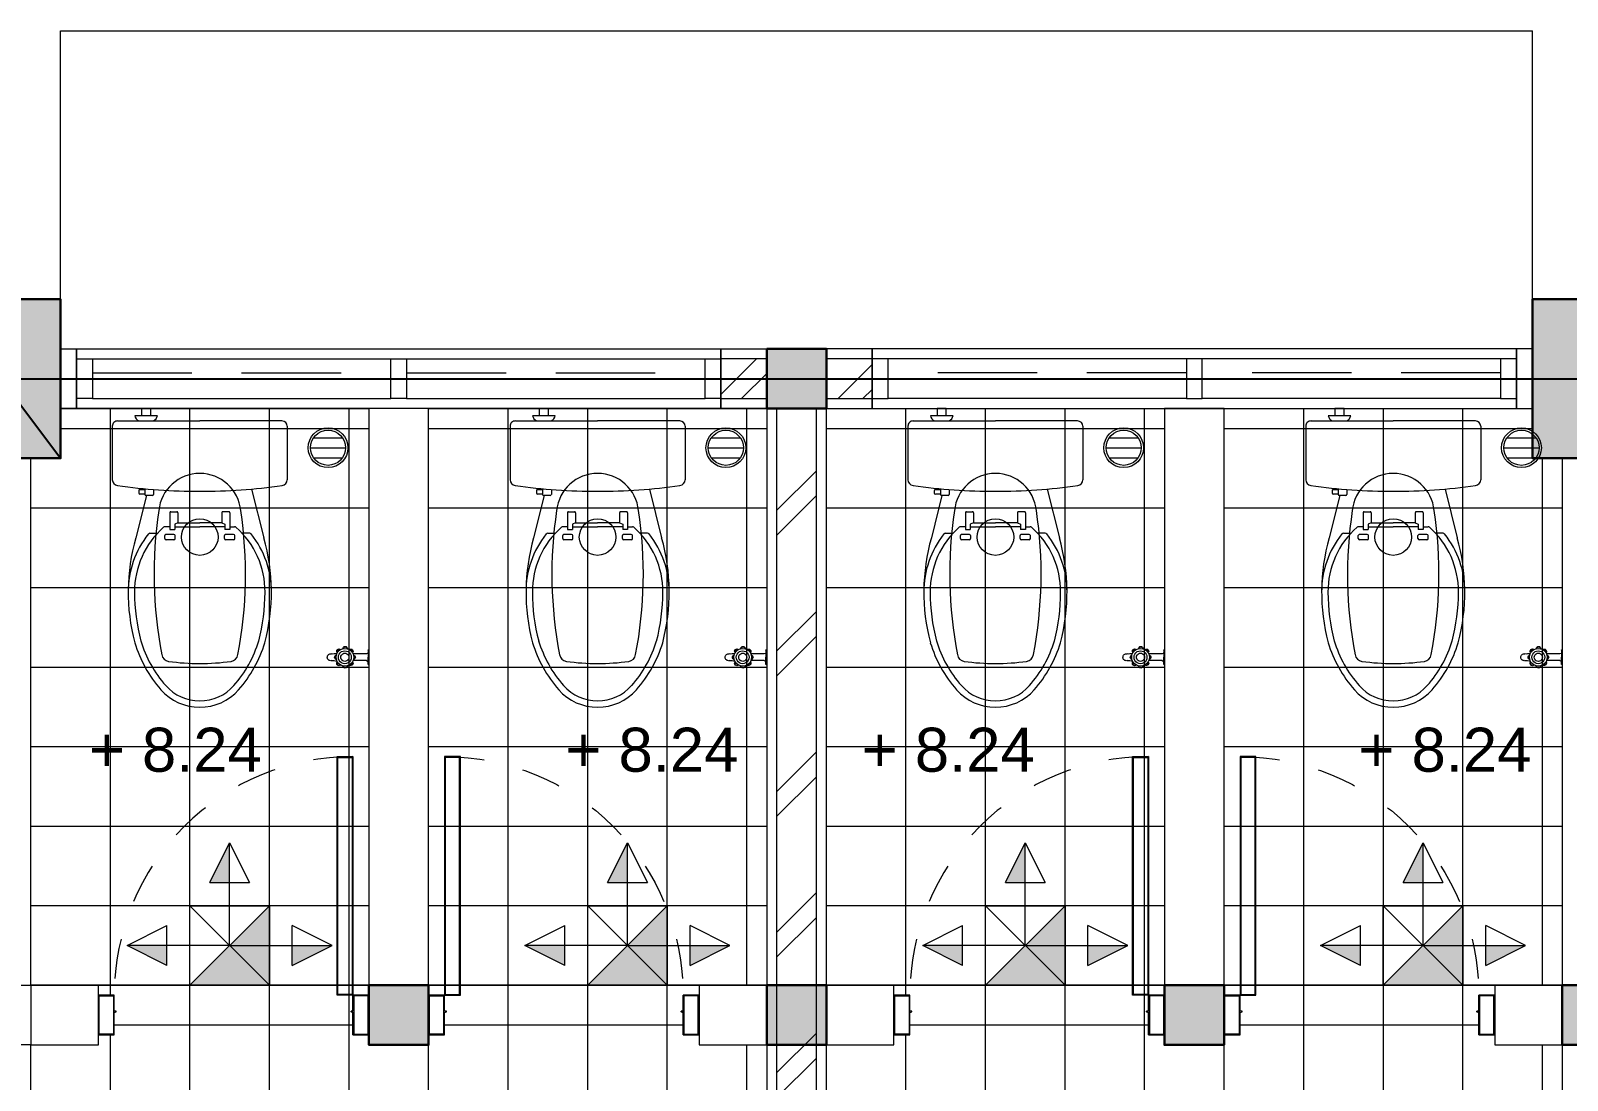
# Model space of a CAD drawing. Header units: millimetres. Extents: x -11 to 1625, y -267 to 180.
# Drawn here: x 1014.549 to 1018.411, y 83.421 to 86.06 of the extents above; entities that cross this region are included whole.
import ezdxf
from ezdxf.enums import TextEntityAlignment as Align

# ---------------------------------------------------------------- set-up
doc = ezdxf.new("R2010")
doc.units = ezdxf.units.MM
doc.linetypes.add('HIDDEN', pattern=[0.375, 0.25, -0.125])
for name, color, linetype, lineweight in [('ars', 11, 'Continuous', 5), ('dinding', 5, 'Continuous', 15), ('keramik', 73, 'Continuous', 5), ('KOLOM', 1, 'Continuous', 30), ('kus', 63, 'Continuous', 15), ('lan', 7, 'Continuous', 15), ('not', 7, 'Continuous', 20), ('SANITAIR', 4, 'Continuous', 5), ('sol kol', 8, 'Continuous', 0), ('START POINT', 8, 'Continuous', 9)]:
    doc.layers.add(name, color=color, linetype=linetype, lineweight=lineweight)
doc.styles.get("Standard").update_dxf_attribs({"font": 'ARIALUNI.TTF'})

# ---------------------------------------------------------------- blocks, each defined once
blk = doc.blocks.new('KP')
at = {"layer": 'KOLOM'}
blk.add_lwpolyline([(0.075, -0.075), (-0.075, -0.075), (-0.075, 0.075), (0.075, 0.075), (0.075, -0.075)], dxfattribs=at)
blk = doc.blocks.new('P 60')
at = {"linetype": 'HIDDEN', "ltscale": 0.3}
blk.add_lwpolyline([(-0.64, 0.1, -0.414214), (-0.04, 0.7, -1.303225)], format="xyb", dxfattribs=at)
for points in [[(-0.04, 0.7), (-0.04, 0.1), (-0.08, 0.1), (-0.08, 0.7)], [(-0.042, 0.698), (-0.042, 0.102), (-0.078, 0.102), (-0.078, 0.698)], [(-0.6351, 0.06), (-0.64, 0.06), (-0.64, 0.0615), (-0.64, 0.1), (-0.68, 0.1), (-0.68, 0), (-0.64, 0), (-0.64, 0.0565), (-0.6351, 0.0583)], [(-0.642, 0.002), (-0.678, 0.002), (-0.678, 0.098), (-0.642, 0.098)], [(-0.0449, 0.06), (-0.04, 0.06), (-0.04, 0.0615), (-0.04, 0.1), (0, 0.1), (0, 0), (-0.04, 0), (-0.04, 0.0565), (-0.0449, 0.0583)], [(-0.038, 0.002), (-0.002, 0.002), (-0.002, 0.098), (-0.038, 0.098)]]:
    blk.add_lwpolyline(points, close=True)
blk = doc.blocks.new('KRAN ATAS')
for p, q in [((-0.0085, 0.006), (-0.0085, 0.0396)), ((0.0085, 0.006), (0.0085, 0.0396)), ((-0.0185, 0.0015), (-0.0185, 0)), ((-0.0185, 0), (0, 0)), ((-0.018, 0.002), (0, 0.002)), ((0.018, 0.002), (0, 0.002)), ((0.0185, 0), (0, 0)), ((0.0185, 0.0015), (0.0185, 0))]:
    blk.add_line(p, q)
for centre, radius, start, end in [((-0.0001, 0.0602), 0.0223, 89.786, 270.2141), ((-0.0155, 0.075), 0.0057, 47.464, 224.6597), ((-0.0147, 0.0741), 0.0057, 60.3207, 212.5415), ((-0.0413, 0.0899), 0.0331, 343.1048, 7.2203), ((0, 0.0958), 0.00865, 90, 191.4881), ((-0.0001, 0.0803), 0.0057, 89.095, 165.324), ((-0.0001, 0.0792), 0.0057, 89.095, 152.5938), ((0, 0.0958), 0.00865, 348.5119, 90), ((0.0001, 0.0803), 0.0057, 14.676, 90.905), ((0.0001, 0.0792), 0.0057, 27.4062, 90.905), ((0.0001, 0.0602), 0.0223, 269.7859, 90.214), ((0.0413, 0.0899), 0.0331, 172.7797, 196.8952), ((0.0155, 0.075), 0.0057, 315.3403, 132.536), ((0.0147, 0.0741), 0.0057, 327.4585, 119.6793), ((-0.0215, 0.0597), 0.0057, 92.509, 270.0343), ((-0.0203, 0.0597), 0.0057, 105.45, 257.2407), ((-0.0148, 0.0454), 0.0057, 142.579, 307.6346), ((-0.014, 0.0462), 0.0057, 154.4974, 295.7282), ((-0.0001, 0.0604), 0.0162, 89.7094, 270.2949), ((-0.0001, 0.0602), 0.0102, 89.532, 270.4679), ((0.0001, 0.0604), 0.0162, 269.7051, 90.2906), ((0.0001, 0.0602), 0.0102, 269.5321, 90.468), ((0.0148, 0.0454), 0.0057, 232.3654, 37.421), ((0.014, 0.0462), 0.0057, 244.2718, 25.5026), ((0.0215, 0.0597), 0.0057, 269.9657, 87.491), ((0.0203, 0.0597), 0.0057, 282.7593, 74.55), ((-0.018, 0.0015), 0.0005, 90, 180), ((-0.0125, 0.006), 0.004, 270, 0), ((0.0004, 0.0397), 0.0057, 191.86, 266.0615), ((0.0004, 0.0409), 0.0057, 205.9652, 266.0615), ((-0.0004, 0.0397), 0.0057, 273.9385, 348.14), ((-0.0004, 0.0409), 0.0057, 273.9385, 334.0348), ((0.0125, 0.006), 0.004, 180, 270), ((0.018, 0.0015), 0.0005, 0, 90)]:
    blk.add_arc(centre, radius, start, end)
blk = doc.blocks.new('CLOSET ATAS')
for p, q in [((0, 0.2065), (0, 0)), ((0.0135, 0.22), (0.1478, 0.22)), ((0.1715, 0.1302), (0.294, 0.161)), ((0.2825, 0.1254), (0.2825, 0.1065)), ((0.2661, 0.0755), (0.2661, 0.0876)), ((0.2854, 0.0847), (0.2854, 0.0653)), ((0.2956, 0.0878), (0.2884, 0.0878)), ((0.2986, 0.0847), (0.2986, 0.0653)), ((0.2282, 0.0728), (0.2282, 0.0581)), ((0.2309, 0.0755), (0.2726, 0.0755)), ((0.2309, 0.0554), (0.2565, 0.0554)), ((0.2565, 0.0554), (0.2593, 0.0631)), ((0.2565, 0.0554), (0.2565, 0)), ((0.2593, 0.0631), (0.2726, 0.0631)), ((0.2662, 0.0631), (0.2662, 0)), ((0.2726, 0.0755), (0.2726, 0.0631)), ((0.2956, 0.0622), (0.2884, 0.0622)), ((0, -0.2065), (0, 0)), ((0.2565, -0.0554), (0.2565, 0)), ((0.2662, -0.0631), (0.2662, 0)), ((0.2282, -0.0728), (0.2282, -0.0581)), ((0.2309, -0.0554), (0.2565, -0.0554)), ((0.2309, -0.0755), (0.2726, -0.0755)), ((0.2565, -0.0554), (0.2593, -0.0631)), ((0.2593, -0.0631), (0.2726, -0.0631)), ((0.2661, -0.0755), (0.2661, -0.0876)), ((0.2726, -0.0755), (0.2726, -0.0631)), ((0.2854, -0.0653), (0.2854, -0.0847)), ((0.2956, -0.0622), (0.2884, -0.0622)), ((0.2986, -0.0653), (0.2986, -0.0847)), ((-0.013, -0.1065), (-0.013, -0.1635)), ((0.2825, -0.1254), (0.2825, -0.1065)), ((0.2956, -0.0878), (0.2884, -0.0878)), ((-0.013, -0.1235), (-0.0311, -0.1235)), ((-0.0311, -0.1235), (-0.0311, -0.1465)), ((-0.0311, -0.1465), (-0.013, -0.1465)), ((0.1707, -0.1382), (0.185, -0.1382)), ((0.1726, -0.1163), (0.185, -0.1163)), ((0.1727, -0.1509), (0.1727, -0.1382)), ((0.1754, -0.1536), (0.1816, -0.1536)), ((0.1843, -0.1382), (0.1843, -0.1509)), ((0.1877, -0.1191), (0.1877, -0.1355)), ((0.1877, -0.1343), (0.294, -0.161)), ((0.0135, -0.22), (0.1478, -0.22))]:
    blk.add_line(p, q)
blk.add_circle((0.292, 0), 0.046)
for centre, radius, start, end in [((0.0135, 0.2065), 0.0135, 90, 180), ((0.1478, 0.205), 0.015, 8.087, 90), ((-1.2701, 0.0035), 1.4471, 359.8599, 8.087), ((0.4286, -0.0506), 0.2146, 89.4826, 138.7405), ((0.4286, -0.0506), 0.2306, 89.4826, 128.7411), ((0.4306, -0.32), 0.5, 75.2789, 105.8515), ((0.4306, -0.32), 0.484, 75.2789, 90), ((0.4654, -0.1406), 0.3179, 48.5371, 73.1314), ((0.2875, 0.1254), 0.005, 128.7411, 180), ((0.4654, -0.1406), 0.3019, 48.5371, 73.1314), ((0.2354, 0), 0.1034, 95.4936, 264.5064), ((0.3852, -0.9507), 1.0657, 79.0461, 98.6197), ((0.2711, 0.0876), 0.005, 138.7405, 180), ((0.2884, 0.0847), 0.00307, 90, 180), ((0.2956, 0.0847), 0.00307, 0, 90), ((0.5848, 0.0758), 0.02, 7.8459, 81.6038), ((0.035, 0), 0.575, 352.1541, 7.8459), ((0.59, 0), 0.114, 0, 48.6581), ((0.59, 0), 0.13, 0, 48.6581), ((0.2309, 0.0728), 0.00271, 90, 180), ((0.2309, 0.0581), 0.00271, 180, 270), ((0.2884, 0.0653), 0.00307, 180, 270), ((0.2956, 0.0653), 0.00307, 270, 0), ((-1.2701, -0.0035), 1.4471, 351.913, 0.1401), ((0.59, 0), 0.114, 311.3419, 0), ((0.59, 0), 0.13, 311.3419, 0), ((0.2309, -0.0581), 0.00271, 90, 180), ((0.2309, -0.0728), 0.00271, 180, 270), ((0.2884, -0.0653), 0.00307, 90, 180), ((0.2956, -0.0653), 0.00307, 0, 90), ((-0.0162, -0.1234), 0.0171, 24.4122, 79.3868), ((0.3853, 0.9483), 1.0633, 261.358, 280.9763), ((0.2711, -0.0876), 0.005, 180, 221.2595), ((0.4286, 0.0506), 0.2146, 221.2595, 270.5174), ((0.2884, -0.0847), 0.00307, 180, 270), ((0.2956, -0.0847), 0.00307, 270, 0), ((0.4654, 0.1406), 0.3019, 286.8686, 311.4629), ((0.4654, 0.1406), 0.3179, 286.8686, 311.4629), ((0.5848, -0.0758), 0.02, 278.3962, 352.1541), ((-0.0162, -0.1467), 0.0171, 280.6132, 335.5878), ((0.1754, -0.1509), 0.00271, 180, 270), ((0.1816, -0.1509), 0.00271, 270, 0), ((0.185, -0.1191), 0.00271, 0, 90), ((0.185, -0.1355), 0.00271, 270, 0), ((0.2875, -0.1254), 0.005, 180, 231.2589), ((0.4286, 0.0506), 0.2306, 231.2589, 270.5174), ((0.4306, 0.32), 0.484, 270, 284.7211), ((0.4306, 0.32), 0.5, 254.1485, 284.7211), ((0.0135, -0.2065), 0.0135, 180, 270), ((0.1478, -0.205), 0.015, 270, 351.913)]:
    blk.add_arc(centre, radius, start, end)
blk = doc.blocks.new('*X6')
at = {"color": 0}
for p, q in [((18.4987, 19.2176), (18.5717, 19.2176)), ((18.491, 19.1926), (18.5795, 19.1926)), ((18.4987, 19.1676), (18.5717, 19.1676))]:
    blk.add_line(p, q, dxfattribs=at)
blk = doc.blocks.new('SFLOOR')
for radius in [0.05, 0.0442]:
    blk.add_circle((0, 0), radius)
blk.add_blockref('*X6', (-18.5352, -19.1926))
blk = doc.blocks.new('K1')
at = {"layer": 'KOLOM'}
blk.add_lwpolyline([(0.2, 0.15), (-0.2, 0.15), (-0.2, -0.15), (0.2, -0.15), (0.2, 0.15)], dxfattribs=at)
blk = doc.blocks.new('D3')
at = {"layer": 'ars'}
h = blk.add_hatch(dxfattribs=at)
h.set_pattern_fill('TEMBOK', color=256, scale=0.25)
h.set_pattern_definition([(45, (3.22, 4.05), (-0.176777, 0.176777), []), (45, (3.2825, 4.05), (-0.176777, 0.176777), [])])
h.paths.add_polyline_path([(3.925, 13.85), (3.81, 13.85), (3.81, 13.75), (3.925, 13.75)])
h = blk.add_hatch(dxfattribs=at)
h.set_pattern_fill('TEMBOK', color=256, scale=0.25)
h.set_pattern_definition([(45, (3.525, 4.05), (-0.176777, 0.176777), []), (45, (3.5875, 4.05), (-0.176777, 0.176777), [])])
h.paths.add_polyline_path([(4.19, 13.85), (4.075, 13.85), (4.075, 13.75), (4.19, 13.75)])
h = blk.add_hatch(dxfattribs=at)
h.set_pattern_fill('TEMBOK', color=256, scale=0.25)
h.set_pattern_definition([(45, (-0.5, 2.725), (-0.1767767, 0.1767767), []), (45, (-0.4375, 2.725), (-0.1767767, 0.1767767), [])])
h.paths.add_polyline_path([(3.95, 13.725), (3.95, 9.975), (4.05, 9.975), (4.05, 13.725)])
at = {"layer": 'sol kol'}
for points in [[(1.85, 14), (1.85, 13.6), (2.15, 13.6), (2.15, 14)], [(5.85, 14), (5.85, 13.6), (6.15, 13.6), (6.15, 14)], [(3.925, 13.875), (4.075, 13.875), (4.075, 13.725), (3.925, 13.725)], [(2.925, 12.275), (3.075, 12.275), (3.075, 12.125), (2.925, 12.125)], [(3.925, 12.275), (4.075, 12.275), (4.075, 12.125), (3.925, 12.125)], [(4.925, 12.275), (5.075, 12.275), (5.075, 12.125), (4.925, 12.125)], [(5.925, 12.275), (6.075, 12.275), (6.075, 12.125), (5.925, 12.125)]]:
    blk.add_hatch(color=256, dxfattribs=at).paths.add_polyline_path(points)
at = {"layer": 'ars'}
for points in [[(3.925, 13.85), (3.81, 13.85), (3.81, 13.75), (3.925, 13.75)], [(4.19, 13.85), (4.075, 13.85), (4.075, 13.75), (4.19, 13.75)], [(3.95, 13.725), (3.95, 9.975), (4.05, 9.975), (4.05, 13.725)]]:
    blk.add_lwpolyline(points, close=True, dxfattribs=at)
at = {"layer": 'Defpoints'}
blk.add_lwpolyline([(1.85, 14), (2.15, 13.6)], dxfattribs=at)
for points in [[(-2, 13.8), (12, 13.8), (12, 2.8), (-2, 2.8)], [(2, 13.8), (8, 13.8), (8, 9.3), (2, 9.3)]]:
    blk.add_lwpolyline(points, close=True, dxfattribs=at)
at = {"layer": 'dinding'}
for points in [[(2.15, 13.875), (2.19, 13.875), (2.19, 13.725), (2.15, 13.725)], [(3.81, 13.875), (3.925, 13.875), (3.925, 13.725), (3.81, 13.725)], [(4.19, 13.875), (4.075, 13.875), (4.075, 13.725), (4.19, 13.725)], [(5.85, 13.875), (5.81, 13.875), (5.81, 13.725), (5.85, 13.725)], [(2.925, 13.725), (2.925, 12.275), (3.075, 12.275), (3.075, 13.725)], [(3.925, 13.725), (3.925, 9.975), (4.075, 9.975), (4.075, 13.725)], [(4.925, 13.725), (4.925, 12.275), (5.075, 12.275), (5.075, 13.725)], [(2.075, 12.275), (2.075, 13.6), (1.925, 13.6), (1.925, 12.275)], [(6.075, 9.5), (6.075, 13.6), (5.925, 13.6), (5.925, 9.5)], [(2.245, 12.275), (2.075, 12.275), (2.075, 12.125), (2.245, 12.125)], [(3.925, 12.275), (3.755, 12.275), (3.755, 12.125), (3.925, 12.125)], [(4.245, 12.275), (4.075, 12.275), (4.075, 12.125), (4.245, 12.125)], [(5.925, 12.275), (5.755, 12.275), (5.755, 12.125), (5.925, 12.125)], [(1.925, 12.125), (1.925, 9.5), (2.075, 9.5), (2.075, 12.125)]]:
    blk.add_lwpolyline(points, close=True, dxfattribs=at)
at = {"layer": 'kus'}
for p, q in [((2.23, 13.85), (2.98, 13.85)), ((3.02, 13.85), (3.77, 13.85)), ((4.98, 13.85), (4.23, 13.85)), ((5.77, 13.85), (5.02, 13.85)), ((2.23, 13.75), (2.98, 13.75)), ((3.02, 13.75), (3.77, 13.75)), ((4.98, 13.75), (4.23, 13.75)), ((5.77, 13.75), (5.02, 13.75))]:
    blk.add_line(p, q, dxfattribs=at)
at = {"layer": 'kus', "linetype": 'HIDDEN'}
for p, q in [((2.23, 13.815), (2.98, 13.815)), ((3.02, 13.815), (3.77, 13.815)), ((4.98, 13.815), (4.23, 13.815)), ((5.77, 13.815), (5.02, 13.815))]:
    blk.add_line(p, q, dxfattribs=at)
at = {"layer": 'kus'}
for points in [[(2.19, 13.85), (2.23, 13.85), (2.23, 13.75), (2.19, 13.75)], [(2.98, 13.85), (3.02, 13.85), (3.02, 13.75), (2.98, 13.75)], [(3.77, 13.85), (3.81, 13.85), (3.81, 13.75), (3.77, 13.75)], [(4.23, 13.85), (4.19, 13.85), (4.19, 13.75), (4.23, 13.75)], [(5.02, 13.85), (4.98, 13.85), (4.98, 13.75), (5.02, 13.75)], [(5.81, 13.85), (5.77, 13.85), (5.77, 13.75), (5.81, 13.75)]]:
    blk.add_lwpolyline(points, close=True, dxfattribs=at)
at = {"layer": 'lan'}
for p, q in [((2.15, 14.675), (5.85, 14.675)), ((2.15, 14), (2.15, 14.675)), ((5.85, 14), (5.85, 14.675)), ((2.245, 12.275), (2.925, 12.275)), ((3.075, 12.275), (3.755, 12.275)), ((4.245, 12.275), (4.925, 12.275)), ((5.075, 12.275), (5.755, 12.275))]:
    blk.add_line(p, q, dxfattribs=at)
for points in [[(2.19, 13.875), (3.81, 13.875), (3.81, 13.725), (2.19, 13.725)], [(5.81, 13.875), (4.19, 13.875), (4.19, 13.725), (5.81, 13.725)]]:
    blk.add_lwpolyline(points, close=True, dxfattribs=at)
at = {"layer": 'KOLOM'}
for name, p, rotation in [('K1', (2, 13.8), 90), ('K1', (6, 13.8), 90), ('KP', (4, 13.8), 180), ('KP', (3, 12.2), 180), ('KP', (4, 12.2), 180), ('KP', (5, 12.2), 180), ('KP', (6, 12.2), 180)]:
    blk.add_blockref(name, p, dxfattribs=dict(at, rotation=rotation))
at = {"layer": 'kus'}
for p in [(2.925, 12.15), (4.925, 12.15)]:
    blk.add_blockref('P 60', p, dxfattribs=at)
at = {"layer": 'kus', "xscale": -1}
for p in [(3.075, 12.15), (5.075, 12.15)]:
    blk.add_blockref('P 60', p, dxfattribs=at)
at = {"layer": 'SANITAIR', "rotation": 270}
for p in [(2.5, 13.6939), (3.5, 13.6939), (4.5, 13.6939), (5.5, 13.6939)]:
    blk.add_blockref('CLOSET ATAS', p, dxfattribs=at)
at = {"layer": 'SANITAIR'}
for p in [(2.8224, 13.6264), (3.8224, 13.6264), (4.8224, 13.6264), (5.8224, 13.6264)]:
    blk.add_blockref('SFLOOR', p, dxfattribs=at)
at = {"layer": 'SANITAIR', "xscale": -1, "rotation": 90}
for p in [(2.925, 13.0996), (3.925, 13.0996), (4.925, 13.0996), (5.925, 13.0996)]:
    blk.add_blockref('KRAN ATAS', p, dxfattribs=at)
blk = doc.blocks.new('GO')
at = {"layer": 'START POINT'}
for points in [[(287.5929, 123.5001), (287.6929, 123.5001), (287.6929, 123.7001)], [(287.3777, 123.0838), (287.3777, 123.1838), (287.1777, 123.1838)], [(288.208, 123.1838), (288.008, 123.1838), (288.008, 123.0838)]]:
    blk.add_hatch(color=256, dxfattribs=at).paths.add_polyline_path(points)
h = blk.add_hatch(color=256, dxfattribs=at)
h.paths.add_polyline_path([(287.8929, 122.9838), (287.6929, 123.1838), (287.4929, 122.9838)])
h.paths.add_polyline_path([(287.8929, 123.3838), (287.6929, 123.1838), (287.8929, 122.9838)])
for p, q in [((287.5929, 123.5001), (287.6929, 123.7001)), ((287.6929, 123.1838), (287.6929, 123.7001)), ((287.6929, 123.7001), (287.7929, 123.5001)), ((287.5929, 123.5001), (287.7929, 123.5001)), ((287.8929, 122.9838), (287.4929, 123.3838)), ((287.4929, 122.9838), (287.8929, 123.3838)), ((287.1777, 123.1838), (287.3777, 123.2838)), ((287.3777, 123.0838), (287.3777, 123.2838)), ((288.008, 123.0838), (288.008, 123.2838)), ((288.208, 123.1838), (288.008, 123.2838)), ((287.6929, 123.1838), (287.1777, 123.1838)), ((287.3777, 123.0838), (287.1777, 123.1838)), ((287.6929, 123.1838), (288.208, 123.1838)), ((288.008, 123.0838), (288.208, 123.1838))]:
    blk.add_line(p, q, dxfattribs=at)
blk.add_lwpolyline([(287.8929, 122.9838), (287.4929, 122.9838), (287.4929, 123.3838), (287.8929, 123.3838)], close=True, dxfattribs=at)
blk = doc.blocks.new('NOTASI RUANG')
at = {"layer": 'not'}
for height, p in [(0.2598, (-0.0112, 0.2998)), (0.1752, (-0.0087, -0.0173))]:
    blk.add_attdef('RUANG', text='', height=height, dxfattribs=at).set_placement(p, align=Align.MIDDLE_CENTER)

msp = doc.modelspace()

# ---------------------------------------------------------------- hatches: boundary and pattern name
at = {"layer": 'keramik'}
h = msp.add_hatch(dxfattribs=at)
h.set_pattern_fill('_USER', color=4, scale=0.2, style=0, double=1, pattern_type=0)
h.set_pattern_definition([(0, (1014.54856, 83.6598), (0, 0.2), []), (90, (1014.54856, 83.6598), (-0.2, 1e-17), [])])
h.paths.add_polyline_path([(1014.5485618, 83.659799), (1014.5485618, 84.984799), (1014.6235618, 84.984799), (1014.6235618, 85.109799), (1015.3985618, 85.109799), (1015.3985618, 83.659799)])
h = msp.add_hatch(dxfattribs=at)
h.set_pattern_fill('_USER', color=4, scale=0.2, style=0, double=1, pattern_type=0)
h.set_pattern_definition([(0, (1015.54856, 83.6598), (0, 0.2), []), (90, (1015.54856, 83.6598), (-0.2, 1e-17), [])])
h.paths.add_polyline_path([(1015.5485618, 85.109799), (1016.3985618, 85.109799), (1016.3985618, 83.659799), (1015.5485618, 83.659799)])
h = msp.add_hatch(dxfattribs=at)
h.set_pattern_fill('_USER', color=4, scale=0.2, style=0, double=1, pattern_type=0)
h.set_pattern_definition([(0, (1016.54856, 83.6598), (0, 0.2), []), (90, (1016.54856, 83.6598), (-0.2, 1e-17), [])])
h.paths.add_polyline_path([(1016.5485618, 85.109799), (1017.3985618, 85.109799), (1017.3985618, 83.659799), (1016.5485618, 83.659799)])
h = msp.add_hatch(dxfattribs=at)
h.set_pattern_fill('_USER', color=4, scale=0.2, style=0, double=1, pattern_type=0)
h.set_pattern_definition([(0, (1017.54856, 83.6598), (0, 0.2), []), (90, (1017.54856, 83.6598), (-0.2, 1e-17), [])])
h.paths.add_polyline_path([(1017.5485618, 83.659799), (1017.5485618, 85.109799), (1018.3235618, 85.109799), (1018.3235618, 84.984799), (1018.3985618, 84.984799), (1018.3985618, 83.659799)])
h = msp.add_hatch(dxfattribs=at)
h.set_pattern_fill('_USER', color=4, scale=0.2, style=0, double=1, pattern_type=0)
h.set_pattern_definition([(0, (1014.54856, 80.7598), (0, 0.2), []), (90, (1014.54856, 80.7598), (-0.2, 1e-17), [])])
h.paths.add_polyline_path([(1016.3985618, 81.359799), (1015.9985618, 81.359799), (1015.9985618, 80.759799), (1014.6235618, 80.759799), (1014.6235618, 80.884799), (1014.5485618, 80.884799), (1014.5485618, 83.509799), (1014.7185618, 83.509799), (1014.7185618, 83.534799), (1014.7585618, 83.534799), (1014.7585618, 83.5912929), (1014.7634501, 83.5930517), (1014.7634501, 83.594799), (1014.7585618, 83.594799), (1014.7585618, 83.634799), (1014.7185618, 83.634799), (1014.7185618, 83.659799), (1015.3985618, 83.659799), (1015.3985618, 83.634799), (1015.3585618, 83.634799), (1015.3585618, 83.594799), (1015.3536735, 83.594799), (1015.3536735, 83.5930517), (1015.3585618, 83.5912929), (1015.3585618, 83.534799), (1015.3985618, 83.534799), (1015.3985618, 83.509799), (1015.5485618, 83.509799), (1015.5485618, 83.534799), (1015.5885618, 83.534799), (1015.5885618, 83.5912929), (1015.5934501, 83.5930517), (1015.5934501, 83.594799), (1015.5885618, 83.594799), (1015.5885618, 83.634799), (1015.5485618, 83.634799), (1015.5485618, 83.659799), (1016.2285618, 83.659799), (1016.2285618, 83.634799), (1016.1885618, 83.634799), (1016.1885618, 83.594799), (1016.1836735, 83.594799), (1016.1836735, 83.5930517), (1016.1885618, 83.5912929), (1016.1885618, 83.534799), (1016.2285618, 83.534799), (1016.2285618, 83.509799), (1016.3985618, 83.509799)])
h = msp.add_hatch(dxfattribs=at)
h.set_pattern_fill('_USER', color=4, scale=0.2, style=0, double=1, pattern_type=0)
h.set_pattern_definition([(0, (1016.54856, 80.7598), (0, 0.2), []), (90, (1016.54856, 80.7598), (-0.2, 1e-17), [])])
edge = h.paths.add_edge_path()
edge.add_line((1017.1485618, 81.359799), (1016.5485618, 81.359799))
edge.add_line((1016.5485618, 81.359799), (1016.5485618, 82.109799))
edge.add_line((1016.5485618, 82.109799), (1016.5920001, 82.109799))
edge.add_line((1016.5920001, 82.109799), (1016.5920001, 82.1363842))
edge.add_line((1016.5920001, 82.1363842), (1016.889172, 82.1363842))
edge.add_arc((1016.8890135, 82.1459572), 0.0095744, 270.9483054, 355.7687092)
edge.add_arc((1016.7019236, 82.159799), 0.1971756, 355.7687092, 360)
edge.add_arc((1016.7019236, 82.159799), 0.1971756, 0, 4.2312908)
edge.add_arc((1016.8890135, 82.1736407), 0.0095744, 4.2312908, 46.6414928)
edge.add_arc((1016.8890135, 82.1736407), 0.0095744, 46.6414928, 89.0516946)
edge.add_line((1016.889172, 82.1832138), (1016.5920001, 82.1832138))
edge.add_line((1016.5920001, 82.1832138), (1016.5920001, 82.209799))
edge.add_line((1016.5920001, 82.209799), (1016.5485618, 82.209799))
edge.add_line((1016.5485618, 82.209799), (1016.5485618, 82.909799))
edge.add_line((1016.5485618, 82.909799), (1016.5920001, 82.909799))
edge.add_line((1016.5920001, 82.909799), (1016.5920001, 82.9363842))
edge.add_line((1016.5920001, 82.9363842), (1016.889172, 82.9363842))
edge.add_arc((1016.8890135, 82.9459572), 0.0095744, 270.9483054, 355.7687092)
edge.add_arc((1016.7019236, 82.959799), 0.1971756, 355.7687092, 360)
edge.add_arc((1016.7019236, 82.959799), 0.1971756, 360, 364.2312908)
edge.add_arc((1016.8890135, 82.9736407), 0.0095744, 4.2312908, 46.6414927)
edge.add_arc((1016.8890135, 82.9736407), 0.0095744, 46.6414927, 89.0516946)
edge.add_line((1016.889172, 82.9832138), (1016.5920001, 82.9832138))
edge.add_line((1016.5920001, 82.9832138), (1016.5920001, 83.009799))
edge.add_line((1016.5920001, 83.009799), (1016.5485618, 83.009799))
edge.add_line((1016.5485618, 83.009799), (1016.5485618, 83.509799))
edge.add_line((1016.5485618, 83.509799), (1016.7185618, 83.509799))
edge.add_line((1016.7185618, 83.509799), (1016.7185618, 83.534799))
edge.add_line((1016.7185618, 83.534799), (1016.7585618, 83.534799))
edge.add_line((1016.7585618, 83.534799), (1016.7585618, 83.5912929))
edge.add_line((1016.7585618, 83.5912929), (1016.7634501, 83.5930517))
edge.add_line((1016.7634501, 83.5930517), (1016.7634501, 83.594799))
edge.add_line((1016.7634501, 83.594799), (1016.7585618, 83.594799))
edge.add_line((1016.7585618, 83.594799), (1016.7585618, 83.634799))
edge.add_line((1016.7585618, 83.634799), (1016.7185618, 83.634799))
edge.add_line((1016.7185618, 83.634799), (1016.7185618, 83.659799))
edge.add_line((1016.7185618, 83.659799), (1017.3985618, 83.659799))
edge.add_line((1017.3985618, 83.659799), (1017.3985618, 83.634799))
edge.add_line((1017.3985618, 83.634799), (1017.3585618, 83.634799))
edge.add_line((1017.3585618, 83.634799), (1017.3585618, 83.594799))
edge.add_line((1017.3585618, 83.594799), (1017.3536735, 83.594799))
edge.add_line((1017.3536735, 83.594799), (1017.3536735, 83.5930517))
edge.add_line((1017.3536735, 83.5930517), (1017.3585618, 83.5912929))
edge.add_line((1017.3585618, 83.5912929), (1017.3585618, 83.534799))
edge.add_line((1017.3585618, 83.534799), (1017.3985618, 83.534799))
edge.add_line((1017.3985618, 83.534799), (1017.3985618, 83.509799))
edge.add_line((1017.3985618, 83.509799), (1017.5485618, 83.509799))
edge.add_line((1017.5485618, 83.509799), (1017.5485618, 83.534799))
edge.add_line((1017.5485618, 83.534799), (1017.5885618, 83.534799))
edge.add_line((1017.5885618, 83.534799), (1017.5885618, 83.5912929))
edge.add_line((1017.5885618, 83.5912929), (1017.5934501, 83.5930517))
edge.add_line((1017.5934501, 83.5930517), (1017.5934501, 83.594799))
edge.add_line((1017.5934501, 83.594799), (1017.5885618, 83.594799))
edge.add_line((1017.5885618, 83.594799), (1017.5885618, 83.634799))
edge.add_line((1017.5885618, 83.634799), (1017.5485618, 83.634799))
edge.add_line((1017.5485618, 83.634799), (1017.5485618, 83.659799))
edge.add_line((1017.5485618, 83.659799), (1018.2285618, 83.659799))
edge.add_line((1018.2285618, 83.659799), (1018.2285618, 83.634799))
edge.add_line((1018.2285618, 83.634799), (1018.1885618, 83.634799))
edge.add_line((1018.1885618, 83.634799), (1018.1885618, 83.594799))
edge.add_line((1018.1885618, 83.594799), (1018.1836735, 83.594799))
edge.add_line((1018.1836735, 83.594799), (1018.1836735, 83.5930517))
edge.add_line((1018.1836735, 83.5930517), (1018.1885618, 83.5912929))
edge.add_line((1018.1885618, 83.5912929), (1018.1885618, 83.534799))
edge.add_line((1018.1885618, 83.534799), (1018.2285618, 83.534799))
edge.add_line((1018.2285618, 83.534799), (1018.2285618, 83.509799))
edge.add_line((1018.2285618, 83.509799), (1018.3985618, 83.509799))
edge.add_line((1018.3985618, 83.509799), (1018.3985618, 80.884799))
edge.add_line((1018.3985618, 80.884799), (1018.3235618, 80.884799))
edge.add_line((1018.3235618, 80.884799), (1018.3235618, 80.759799))
edge.add_line((1018.3235618, 80.759799), (1017.1485618, 80.759799))
edge.add_line((1017.1485618, 80.759799), (1017.1485618, 81.359799))

# ---------------------------------------------------------------- linework, layer by layer
for points in [[(1014.5485618, 83.659799), (1014.5485618, 84.984799), (1014.6235618, 84.984799), (1014.6235618, 85.109799), (1015.3985618, 85.109799), (1015.3985618, 83.659799), (1014.5485618, 83.659799)], [(1016.5485618, 85.109799), (1017.3985618, 85.109799), (1017.3985618, 83.659799), (1016.5485618, 83.659799), (1016.5485618, 85.109799)], [(1017.5485618, 83.659799), (1017.5485618, 85.109799), (1018.3235618, 85.109799), (1018.3235618, 84.984799), (1018.3985618, 84.984799), (1018.3985618, 83.659799), (1017.5485618, 83.659799)], [(1014.5485618, 80.884799), (1014.5485618, 83.509799), (1014.7185618, 83.509799), (1014.7185618, 83.534799), (1014.7585618, 83.534799), (1014.7585618, 83.5912929), (1014.7634501, 83.5930517), (1014.7634501, 83.594799), (1014.7585618, 83.594799), (1014.7585618, 83.634799), (1014.7185618, 83.634799), (1014.7185618, 83.659799), (1015.3985618, 83.659799), (1015.3985618, 83.634799), (1015.3585618, 83.634799), (1015.3585618, 83.594799), (1015.3536735, 83.594799), (1015.3536735, 83.5930517), (1015.3585618, 83.5912929), (1015.3585618, 83.534799), (1015.3985618, 83.534799), (1015.3985618, 83.509799), (1015.5485618, 83.509799), (1015.5485618, 83.534799), (1015.5885618, 83.534799), (1015.5885618, 83.5912929), (1015.5934501, 83.5930517), (1015.5934501, 83.594799), (1015.5885618, 83.594799), (1015.5885618, 83.634799), (1015.5485618, 83.634799), (1015.5485618, 83.659799), (1016.2285618, 83.659799), (1016.2285618, 83.634799), (1016.1885618, 83.634799), (1016.1885618, 83.594799), (1016.1836735, 83.594799), (1016.1836735, 83.5930517), (1016.1885618, 83.5912929), (1016.1885618, 83.534799), (1016.2285618, 83.534799), (1016.2285618, 83.509799), (1016.3985618, 83.509799), (1016.3985618, 81.359799)], [(1016.5485618, 83.009799), (1016.5485618, 83.509799), (1016.7185618, 83.509799), (1016.7185618, 83.534799), (1016.7585618, 83.534799), (1016.7585618, 83.5912929), (1016.7634501, 83.5930517), (1016.7634501, 83.594799), (1016.7585618, 83.594799), (1016.7585618, 83.634799), (1016.7185618, 83.634799), (1016.7185618, 83.659799), (1017.3985618, 83.659799), (1017.3985618, 83.634799), (1017.3585618, 83.634799), (1017.3585618, 83.594799), (1017.3536735, 83.594799), (1017.3536735, 83.5930517), (1017.3585618, 83.5912929), (1017.3585618, 83.534799), (1017.3985618, 83.534799), (1017.3985618, 83.509799), (1017.5485618, 83.509799), (1017.5485618, 83.534799), (1017.5885618, 83.534799), (1017.5885618, 83.5912929), (1017.5934501, 83.5930517), (1017.5934501, 83.594799), (1017.5885618, 83.594799), (1017.5885618, 83.634799), (1017.5485618, 83.634799), (1017.5485618, 83.659799), (1018.2285618, 83.659799), (1018.2285618, 83.634799), (1018.1885618, 83.634799), (1018.1885618, 83.594799), (1018.1836735, 83.594799), (1018.1836735, 83.5930517), (1018.1885618, 83.5912929), (1018.1885618, 83.534799), (1018.2285618, 83.534799), (1018.2285618, 83.509799), (1018.3985618, 83.509799), (1018.3985618, 80.884799)]]:
    msp.add_lwpolyline(points, dxfattribs=at)
msp.add_lwpolyline([(1015.5485618, 85.109799), (1016.3985618, 85.109799), (1016.3985618, 83.659799), (1015.5485618, 83.659799)], close=True, dxfattribs=at)

# ---------------------------------------------------------------- block references
msp.add_blockref('D3', (1012.4735618, 71.384799))
ref = msp.add_blockref('NOTASI RUANG', (1014.9176447, 84.2629001), dxfattribs=dict(xscale=0.6323962268195373, yscale=0.6323962268195373, zscale=0.6323962268195373))
ref.add_attrib('RUANG', '+ 8.24', dxfattribs={"layer": 'not', "height": 0.11078627}).set_placement((1014.9121626, 84.251985), align=Align.MIDDLE_CENTER)
ref = msp.add_blockref('NOTASI RUANG', (1016.1155027, 84.2629001), dxfattribs=dict(xscale=0.6323962268195373, yscale=0.6323962268195373, zscale=0.6323962268195373))
ref.add_attrib('RUANG', '+ 8.24', dxfattribs={"layer": 'not', "height": 0.11078627}).set_placement((1016.1100206, 84.251985), align=Align.MIDDLE_CENTER)
ref = msp.add_blockref('NOTASI RUANG', (1016.8605025, 84.2629001), dxfattribs=dict(xscale=0.6323962268195373, yscale=0.6323962268195373, zscale=0.6323962268195373))
ref.add_attrib('RUANG', '+ 8.24', dxfattribs={"layer": 'not', "height": 0.11078627}).set_placement((1016.8550204, 84.251985), align=Align.MIDDLE_CENTER)
ref = msp.add_blockref('NOTASI RUANG', (1018.1090044, 84.2629001), dxfattribs=dict(xscale=0.6323962268195373, yscale=0.6323962268195373, zscale=0.6323962268195373))
ref.add_attrib('RUANG', '+ 8.24', dxfattribs={"layer": 'not', "height": 0.11078627}).set_placement((1018.1035224, 84.251985), align=Align.MIDDLE_CENTER)
at = {"layer": 'lan', "xscale": 0.5000000001443823, "yscale": 0.5000000001443823, "zscale": 0.5000000001443823}
for p in [(871.2021278, 22.1679116), (872.2021278, 22.1679116), (873.2021278, 22.1679116), (874.2021278, 22.1679116)]:
    msp.add_blockref('GO', p, dxfattribs=at)

doc.saveas('drawing.dxf')
